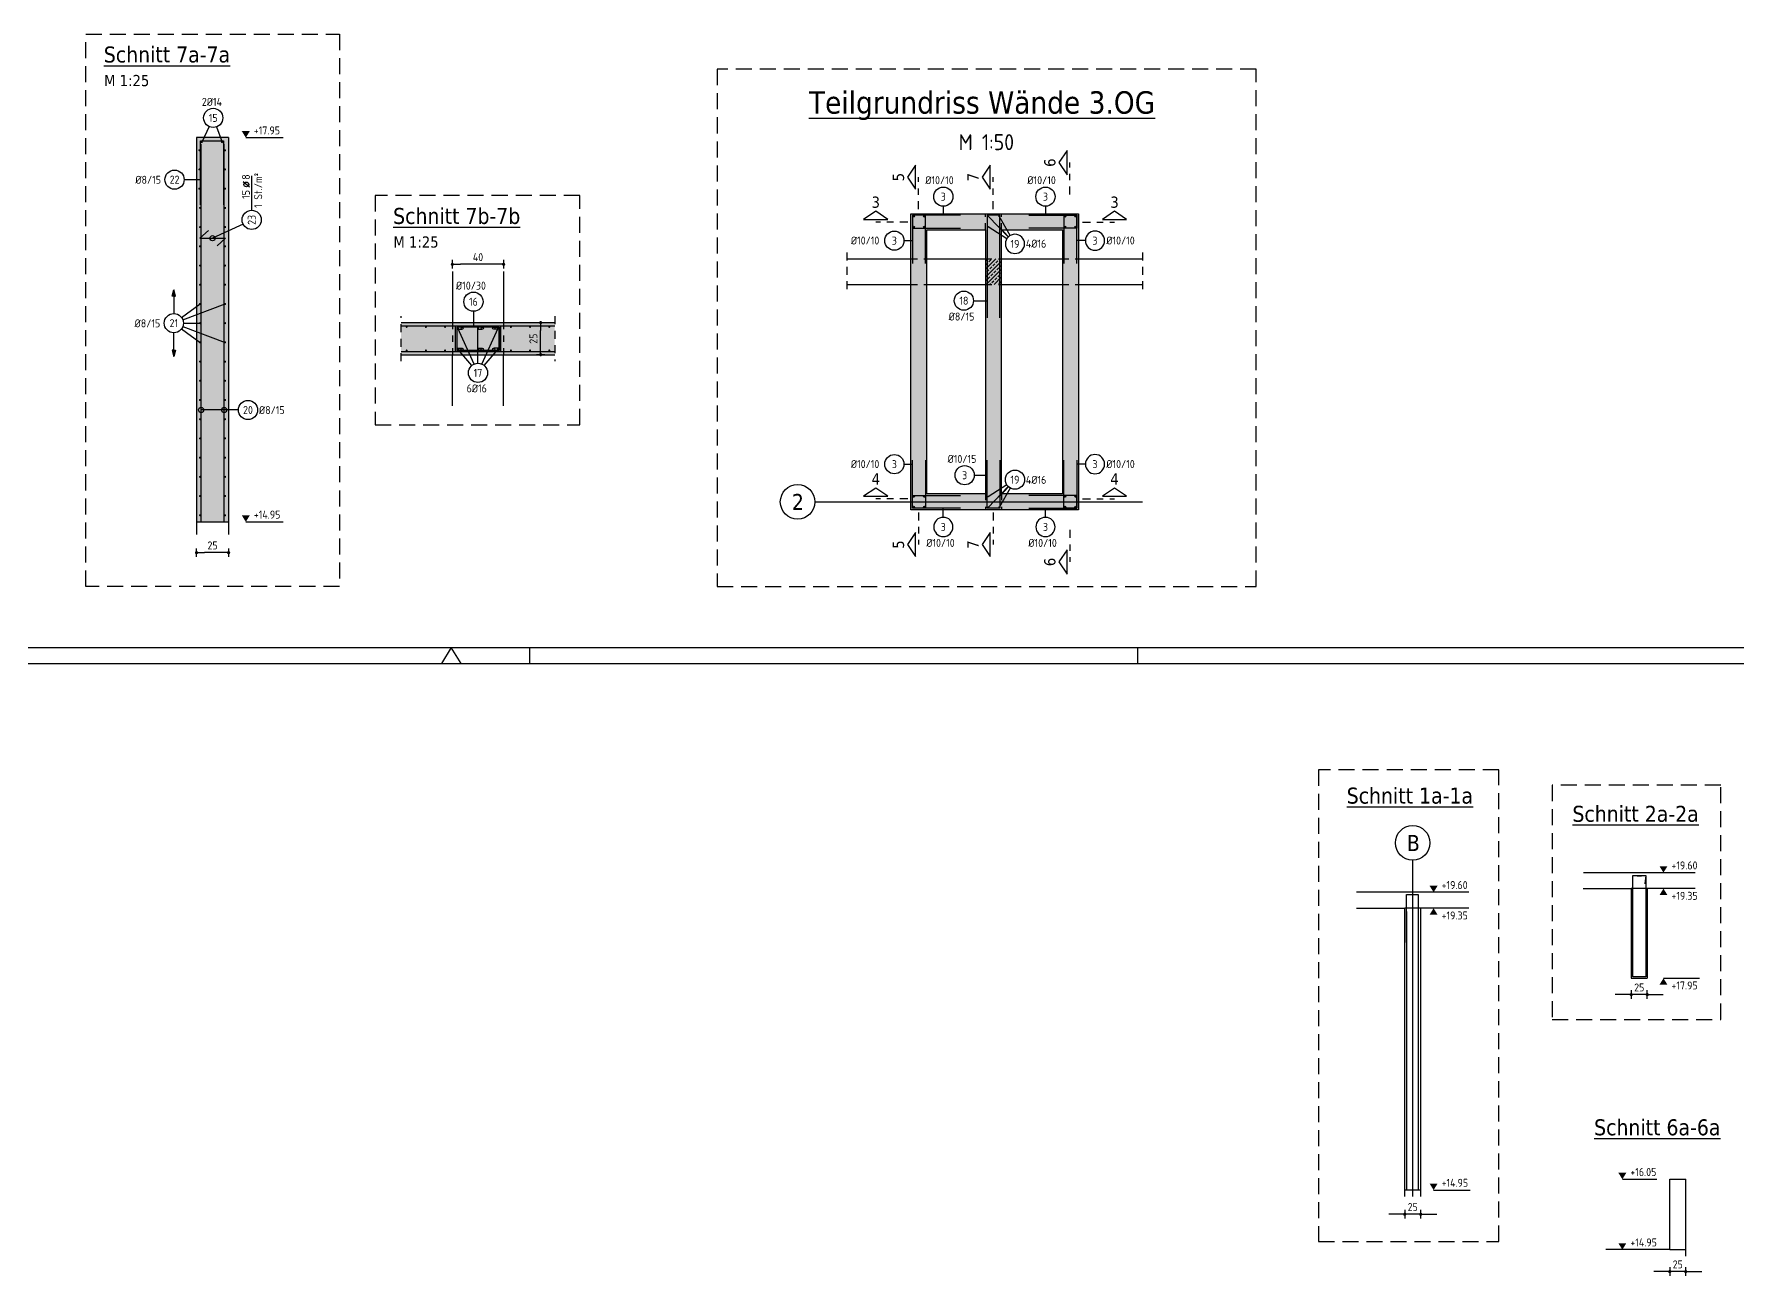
# Model space of a CAD drawing. Extents: x 0 to 76.6, y -11.8 to 29.7.
# Drawn here: x 23.21 to 49.82, y -9.56 to 9.83 of the extents above; entities that cross this region are included whole.
import ezdxf
from ezdxf.enums import TextEntityAlignment as Align

# ---------------------------------------------------------------- set-up
doc = ezdxf.new("R2010")
doc.units = 0
doc.header["$LTSCALE"] = 0.5
doc.header["$PDMODE"] = 35
doc.header["$PDSIZE"] = 0.15
for name, pattern in [('AUSGEZOGEN', [1000.01, 1000, 0.01]), ('DASHDOTSMALL', [1.05, 0.5, -0.25, 0.05, -0.25]), ('DOT', [0.175, 0.05, -0.125]), ('HIDDEN', [0.375, 0.25, -0.125]), ('HIDDEN2', [0.187, 0.125, -0.062]), ('STRICHLINIE', [0.75, 0.5, -0.25]), ('STRICHPUNKT2', [0.55, 0.25, -0.125, 0.05, -0.125])]:
    doc.linetypes.add(name, pattern=pattern)
for name, color, linetype in [('ACHSEN', 7, 'Continuous'), ('AFU', 7, 'Continuous'), ('BETON', 7, 'Continuous'), ('DETAIL', 7, 'Continuous'), ('DRUEBER', 7, 'Continuous'), ('grau_mittel', 7, 'Continuous'), ('HILFE', 7, 'Continuous'), ('koten', 7, 'Continuous'), ('MASSE', 7, 'Continuous'), ('OBJEKT', 7, 'Continuous'), ('RAHMEN', 7, 'Continuous'), ('RND', 7, 'Continuous'), ('SCHNITTE', 7, 'Continuous'), ('SFP_Achsen', 7, 'Continuous'), ('SFP_Hilfe', 7, 'Continuous'), ('TEXT', 7, 'Continuous')]:
    doc.layers.add(name, color=color, linetype=linetype)
doc.layers.add('NOPLOT', color=7, linetype='Continuous', plot=False)
doc.styles.add('helv', font='tahoma.ttf')
doc.styles.add('txt', font='isocp.shx')
doc.linetypes.add('AFU_50K', pattern='A,0.15,["/",Standard,S=0.2,R=0,X=-0.01,Y=-0.1],0.07,["/",Standard,S=0.2,R=0,X=-0.01,Y=-0.1],0.15', length=0.37)
doc.dimstyles.new('DOT_I', dxfattribs={"dimscale": 0.5, "dimtxt": 0.25, "dimasz": 0.25, "dimexe": 0.1, "dimexo": 0.3, "dimgap": 0.1, "dimtad": 1, "dimdec": 3, "dimzin": 3, "dimtxsty": 'txt', "dimblk": 'DOT', "dimblk1": 'DOT', "dimblk2": 'DOT', "dimsah": 1, "dimcen": 0.1, "dimse1": 1, "dimse2": 1, "dimazin": 0, "dimtfac": 1, "dimtdec": 4, "dimtix": 1, "dimtmove": 2, "dimatfit": 3, "dimfxl": 0, "dimtvp": 1, "dimtolj": 1, "dimtzin": 0, "dimarcsym": 0})

# ---------------------------------------------------------------- blocks, each defined once
blk = doc.blocks.new('DOT')
at = {"layer": 'MASSE', "color": 7, "linetype": 'Continuous'}
for p, q in [((0, 0), (-1, 0)), ((0, 0.54), (0, -0.54))]:
    blk.add_line(p, q, dxfattribs=at)
at = {"layer": 'MASSE', "color": 7, "linetype": 'Continuous', "const_width": 0.2}
blk.add_lwpolyline([(-0.1, 0, 1), (0.1, 0, 1)], format="xyb", close=True, dxfattribs=at)
blk = doc.blocks.new('*D25')
at = {"layer": 'Defpoints', "color": 0, "linetype": 'AUSGEZOGEN', "transparency": 16777216}
for p in [(48.157, -5.169), (48.157, -5.169), (48.407, -5.169)]:
    blk.add_point(p, dxfattribs=at)
at = {"layer": 'MASSE', "color": 0, "linetype": 'AUSGEZOGEN', "lineweight": -2, "transparency": 16777216}
for p, q in [((48.032, -5.169), (47.907, -5.169)), ((48.407, -5.169), (48.157, -5.169)), ((48.532, -5.169), (48.657, -5.169))]:
    blk.add_line(p, q, dxfattribs=at)
at = {"layer": 'MASSE', "color": 0, "linetype": 'AUSGEZOGEN', "lineweight": -2, "transparency": 16777216, "xscale": 0.125, "yscale": 0.125, "zscale": 0.125}
blk.add_blockref('DOT', (48.157, -5.169), dxfattribs=at)
at = {"layer": 'MASSE', "color": 0, "linetype": 'AUSGEZOGEN', "lineweight": -2, "transparency": 16777216, "xscale": 0.125, "yscale": 0.125, "zscale": 0.125, "rotation": 180}
blk.add_blockref('DOT', (48.407, -5.169), dxfattribs=at)
at = {"layer": 'MASSE', "color": 0, "linetype": 'AUSGEZOGEN', "transparency": 16777216, "insert": (48.282, -5.057), "char_height": 0.125, "attachment_point": 5, "style": 'txt'}
blk.add_mtext('\\A1;25', dxfattribs=at)
blk = doc.blocks.new('okrd_o')
at = {"layer": 'koten', "color": 7, "linetype": 'Continuous'}
blk.add_solid([(-0.125, 0.202), (0.125, 0.202), (0, 0)], dxfattribs=at)
at = {"layer": 'koten', "style": 'txt'}
blk.add_attdef('OKRD', (0.25, 0.1), '', height=0.25, dxfattribs=at)
blk = doc.blocks.new('okrd_u')
at = {"layer": 'koten', "color": 7, "linetype": 'Continuous'}
blk.add_solid([(-0.125, -0.202), (0.125, -0.202), (0, 0)], dxfattribs=at)
at = {"layer": 'koten', "style": 'txt'}
blk.add_attdef('OKRD', (0.25, -0.35), '', height=0.25, dxfattribs=at)
blk = doc.blocks.new('*D26')
at = {"layer": 'Defpoints', "color": 0, "linetype": 'AUSGEZOGEN', "transparency": 16777216}
for p in [(44.618, -8.599), (44.618, -8.599), (44.868, -8.599)]:
    blk.add_point(p, dxfattribs=at)
at = {"layer": 'MASSE', "color": 0, "linetype": 'AUSGEZOGEN', "lineweight": -2, "transparency": 16777216}
for p, q in [((44.493, -8.599), (44.368, -8.599)), ((44.868, -8.599), (44.618, -8.599)), ((44.993, -8.599), (45.118, -8.599))]:
    blk.add_line(p, q, dxfattribs=at)
at = {"layer": 'MASSE', "color": 0, "linetype": 'AUSGEZOGEN', "lineweight": -2, "transparency": 16777216, "xscale": 0.125, "yscale": 0.125, "zscale": 0.125}
blk.add_blockref('DOT', (44.618, -8.599), dxfattribs=at)
at = {"layer": 'MASSE', "color": 0, "linetype": 'AUSGEZOGEN', "lineweight": -2, "transparency": 16777216, "xscale": 0.125, "yscale": 0.125, "zscale": 0.125, "rotation": 180}
blk.add_blockref('DOT', (44.868, -8.599), dxfattribs=at)
at = {"layer": 'MASSE', "color": 0, "linetype": 'AUSGEZOGEN', "transparency": 16777216, "insert": (44.743, -8.486), "char_height": 0.125, "attachment_point": 5, "style": 'txt'}
blk.add_mtext('\\A1;25', dxfattribs=at)
blk = doc.blocks.new('*D27')
at = {"layer": 'Defpoints', "color": 0, "linetype": 'AUSGEZOGEN', "transparency": 16777216}
for p in [(48.758, -9.494), (48.758, -9.494), (49.008, -9.494)]:
    blk.add_point(p, dxfattribs=at)
at = {"layer": 'MASSE', "color": 0, "linetype": 'AUSGEZOGEN', "lineweight": -2, "transparency": 16777216}
for p, q in [((48.633, -9.494), (48.508, -9.494)), ((49.008, -9.494), (48.758, -9.494)), ((49.133, -9.494), (49.258, -9.494))]:
    blk.add_line(p, q, dxfattribs=at)
at = {"layer": 'MASSE', "color": 0, "linetype": 'AUSGEZOGEN', "lineweight": -2, "transparency": 16777216, "xscale": 0.125, "yscale": 0.125, "zscale": 0.125}
blk.add_blockref('DOT', (48.758, -9.494), dxfattribs=at)
at = {"layer": 'MASSE', "color": 0, "linetype": 'AUSGEZOGEN', "lineweight": -2, "transparency": 16777216, "xscale": 0.125, "yscale": 0.125, "zscale": 0.125, "rotation": 180}
blk.add_blockref('DOT', (49.008, -9.494), dxfattribs=at)
at = {"layer": 'MASSE', "color": 0, "linetype": 'AUSGEZOGEN', "transparency": 16777216, "insert": (48.883, -9.382), "char_height": 0.125, "attachment_point": 5, "style": 'txt'}
blk.add_mtext('\\A1;25', dxfattribs=at)
blk = doc.blocks.new('SCHN-2')
at = {"layer": 'SCHNITTE', "color": 6, "linetype": 'Continuous'}
blk.add_lwpolyline([(0.378, 0.088), (0, 0.34), (-0.378, 0.088)], close=True, dxfattribs=at)
at = {"layer": 'SCHNITTE', "color": 1, "linetype": 'DASHDOTSMALL', "style": 'helv'}
blk.add_attdef('SCHN-2', text='', height=0.35, dxfattribs=at).set_placement((0, 0.45), align=Align.CENTER)
blk = doc.blocks.new('*D44')
at = {"layer": 'Defpoints', "color": 0, "linetype": 'AUSGEZOGEN', "transparency": 16777216}
for p in [(25.746, 1.733), (25.746, 1.733), (26.246, 1.733)]:
    blk.add_point(p, dxfattribs=at)
at = {"layer": 'MASSE', "color": 0, "linetype": 'AUSGEZOGEN', "lineweight": -2, "transparency": 16777216}
blk.add_line((26.121, 1.733), (25.871, 1.733), dxfattribs=at)
at = {"layer": 'MASSE', "color": 0, "linetype": 'AUSGEZOGEN', "lineweight": -2, "transparency": 16777216, "xscale": 0.125, "yscale": 0.125, "zscale": 0.125, "rotation": 180}
blk.add_blockref('DOT', (25.746, 1.733), dxfattribs=at)
at = {"layer": 'MASSE', "color": 0, "linetype": 'AUSGEZOGEN', "lineweight": -2, "transparency": 16777216, "xscale": 0.125, "yscale": 0.125, "zscale": 0.125}
blk.add_blockref('DOT', (26.246, 1.733), dxfattribs=at)
at = {"layer": 'MASSE', "color": 0, "linetype": 'AUSGEZOGEN', "transparency": 16777216, "insert": (25.996, 1.846), "char_height": 0.125, "attachment_point": 5, "style": 'txt'}
blk.add_mtext('\\A1;25', dxfattribs=at)
blk = doc.blocks.new('RND_HIN')
at = {"layer": 'RND', "color": 7, "linetype": 'Continuous'}
blk.add_circle((0, 0), 0.3, dxfattribs=at)
at = {"layer": 'RND', "color": 7, "linetype": 'Continuous', "style": 'txt'}
blk.add_attdef('POSI', text='', height=0.25, dxfattribs=at).set_placement((0, 0), align=Align.MIDDLE)
blk = doc.blocks.new('Pfeillinie')
at = {"layer": 'TEXT', "linetype": 'Continuous'}
blk.add_hatch(color=7, dxfattribs=at).paths.add_polyline_path([(0, 0), (-0.8, 0.2), (-0.8, 0), (-0.8, -0.2)])
at = {"layer": 'TEXT', "color": 7, "linetype": 'Continuous'}
for p, q in [((-0.8, 0), (-0.8, 0.2)), ((-0.8, 0.2), (0, 0)), ((-0.8, 0), (-0.8, -0.2)), ((-0.8, -0.2), (0, 0))]:
    blk.add_line(p, q, dxfattribs=at)
blk = doc.blocks.new('RND_LEI')
at = {"layer": 'RND', "color": 7, "linetype": 'Continuous'}
blk.add_line((1.022, 0.066), (1.19, 0.27), dxfattribs=at)
for centre, radius in [((0, 0), 0.3), ((1.106, 0.168), 0.075)]:
    blk.add_circle(centre, radius, dxfattribs=at)
at = {"layer": 'RND', "color": 7, "linetype": 'Continuous', "style": 'txt'}
blk.add_attdef('POSL', text='', height=0.25, dxfattribs=at).set_placement((0, 0), align=Align.MIDDLE)
blk.add_attdef('ANZ', text='', height=0.25, dxfattribs=at).set_placement((0.931, 0.057), align=Align.RIGHT)
for tag, p in [('DUM', (1.253, 0.057)), ('ABSTD', (1.674, 0.057)), ('POSTXT', (0.374, -0.327))]:
    blk.add_attdef(tag, p, '', height=0.25, dxfattribs=at)
blk = doc.blocks.new('A1-35-0')
at = {"layer": 'RAHMEN'}
blk.add_line((0, 0), (118.9, 0), dxfattribs=at)
at = {"layer": 'RAHMEN', "color": 5}
blk.add_line((2, 0.5), (118.4, 0.5), dxfattribs=at)
at = {"layer": 'RAHMEN', "color": 7, "linetype": 'Continuous'}
for p, q in [((59.45, 0.5), (59.14, 0)), ((59.76, 0), (59.45, 0.5))]:
    blk.add_line(p, q, dxfattribs=at)
at = {"layer": 'RAHMEN', "color": 7}
for p, q in [((61.9, 0), (61.9, 0.5)), ((80.9, 0), (80.9, 0.5))]:
    blk.add_line(p, q, dxfattribs=at)
blk = doc.blocks.new('*D49')
at = {"layer": 'Defpoints', "color": 0, "linetype": 'AUSGEZOGEN', "transparency": 16777216}
for p in [(31.121, 5.325), (31.121, 5.325), (31.121, 4.825)]:
    blk.add_point(p, dxfattribs=at)
at = {"layer": 'MASSE', "color": 0, "linetype": 'AUSGEZOGEN', "lineweight": -2, "transparency": 16777216}
blk.add_line((31.121, 4.95), (31.121, 5.2), dxfattribs=at)
at = {"layer": 'MASSE', "color": 0, "linetype": 'AUSGEZOGEN', "lineweight": -2, "transparency": 16777216, "xscale": 0.125, "yscale": 0.125, "zscale": 0.125}
for p, rotation in [((31.121, 5.325), 90), ((31.121, 4.825), 270)]:
    blk.add_blockref('DOT', p, dxfattribs=dict(at, rotation=rotation))
at = {"layer": 'MASSE', "color": 0, "linetype": 'AUSGEZOGEN', "transparency": 16777216, "insert": (31.008, 5.075), "char_height": 0.125, "attachment_point": 5, "rotation": 90, "style": 'txt'}
blk.add_mtext('\\A1;25', dxfattribs=at)
blk = doc.blocks.new('*D50')
at = {"layer": 'Defpoints', "color": 0, "linetype": 'AUSGEZOGEN', "transparency": 16777216}
for p in [(29.742, 6.236), (29.742, 6.236), (30.542, 6.236)]:
    blk.add_point(p, dxfattribs=at)
at = {"layer": 'MASSE', "color": 0, "linetype": 'AUSGEZOGEN', "lineweight": -2, "transparency": 16777216}
blk.add_line((30.417, 6.236), (29.867, 6.236), dxfattribs=at)
at = {"layer": 'MASSE', "color": 0, "linetype": 'AUSGEZOGEN', "lineweight": -2, "transparency": 16777216, "xscale": 0.125, "yscale": 0.125, "zscale": 0.125, "rotation": 180}
blk.add_blockref('DOT', (29.742, 6.236), dxfattribs=at)
at = {"layer": 'MASSE', "color": 0, "linetype": 'AUSGEZOGEN', "lineweight": -2, "transparency": 16777216, "xscale": 0.125, "yscale": 0.125, "zscale": 0.125}
blk.add_blockref('DOT', (30.542, 6.236), dxfattribs=at)
at = {"layer": 'MASSE', "color": 0, "linetype": 'AUSGEZOGEN', "transparency": 16777216, "insert": (30.142, 6.348), "char_height": 0.125, "attachment_point": 5, "style": 'txt'}
blk.add_mtext('\\A1;40', dxfattribs=at)

msp = doc.modelspace()

# ---------------------------------------------------------------- hatches: boundary and pattern name
at = {"layer": 'grau_mittel'}
msp.add_hatch(color=61, dxfattribs=at).paths.add_polyline_path([(25.7459, 2.2145), (26.2459, 2.2145), (26.2459, 8.2145), (25.7459, 8.2145)])
h = msp.add_hatch(color=61, dxfattribs=at)
h.paths.add_polyline_path([(36.9057, 7.0262), (36.9057, 2.4012), (39.5207, 2.4012), (39.5207, 7.0262)])
h.paths.add_polyline_path([(37.1557, 6.7762), (37.1557, 6.3212), (38.0707, 6.3212), (38.0707, 6.7762)], flags=16)
h.paths.add_polyline_path([(37.1557, 6.3212), (37.1557, 5.9212), (38.0707, 5.9212), (38.0707, 6.3212)], flags=16)
h.paths.add_polyline_path([(37.1557, 2.6512), (38.0707, 2.6512), (38.0707, 5.9212), (37.1557, 5.9212)], flags=16)
h.paths.add_polyline_path([(38.3207, 2.6512), (39.2707, 2.6512), (39.2707, 5.9212), (38.3207, 5.9212)], flags=16)
h.paths.add_polyline_path([(38.3207, 6.3212), (38.3207, 5.9212), (39.2707, 5.9212), (39.2707, 6.3212)], flags=16)
h.paths.add_polyline_path([(38.3207, 6.7762), (38.3207, 6.3212), (39.2707, 6.3212), (39.2707, 6.7762)], flags=16)
h = msp.add_hatch(color=61, dxfattribs=at)
h.paths.add_polyline_path([(28.9416, 5.3247), (28.9416, 4.8247), (29.7416, 4.8247), (29.7416, 5.3247)])
h.paths.add_polyline_path([(29.7416, 4.8247), (30.5416, 4.8247), (30.5416, 5.3247), (29.7416, 5.3247)])
h.paths.add_polyline_path([(30.5416, 5.3247), (30.5416, 4.8247), (31.3416, 4.8247), (31.3416, 5.3247)])
at = {"layer": 'SFP_Hilfe', "linetype": 'AUSGEZOGEN'}
h = msp.add_hatch(dxfattribs=at)
h.set_pattern_fill('ANSI33', color=102, scale=0.35, double=1)
h.set_pattern_definition([(45, (-54.83922, -43.19221), (-0.06187184, 0.06187184), []), (45, (-54.77735, -43.19221), (-0.06187184, 0.06187184), [0.04375, -0.021875])])
h.paths.add_polyline_path([(38.0707, 6.3212), (38.0707, 5.9212), (38.3207, 5.9212), (38.3207, 6.3212)])

# ---------------------------------------------------------------- linework, layer by layer
at = {"layer": 'ACHSEN', "color": 140, "linetype": 'AUSGEZOGEN'}
for p, q in [((35.4057, 2.5262), (40.5207, 2.5262)), ((44.7425, -8.3203), (44.7425, -3.0703))]:
    msp.add_line(p, q, dxfattribs=at)
at = {"layer": 'AFU', "color": 8, "linetype": 'AFU_50K'}
for p, q in [((25.7459, 2.2145), (26.2459, 2.2145)), ((48.4073, -3.5138), (48.1573, -3.5138)), ((44.8675, -3.8203), (44.6175, -3.8203)), ((44.8675, -8.2203), (44.6175, -8.2203)), ((48.7584, -9.1514), (49.0084, -9.1514))]:
    msp.add_line(p, q, dxfattribs=at)
at = {"layer": 'BETON', "color": 6, "linetype": 'AUSGEZOGEN'}
for p, q in [((26.2459, 8.2145), (25.7459, 8.2145)), ((25.7459, 8.2145), (25.7459, 2.0145)), ((26.2459, 8.2145), (26.2459, 2.0145)), ((47.4099, -3.2638), (49.1573, -3.2638)), ((45.6175, -3.5703), (43.8675, -3.5703)), ((47.4073, -3.5138), (48.1573, -3.5138)), ((48.1573, -3.5138), (48.1573, -4.9138)), ((48.4073, -3.5138), (48.4073, -4.9138)), ((49.1573, -3.5138), (48.4073, -3.5138)), ((43.8675, -3.8203), (44.6175, -3.8203)), ((44.6175, -8.3203), (44.6175, -3.8203)), ((44.8675, -8.3203), (44.8675, -3.8203)), ((45.6175, -3.8203), (44.8675, -3.8203)), ((48.1573, -4.9138), (48.4073, -4.9138)), ((48.7584, -9.1514), (48.7584, -8.0514)), ((48.7584, -8.0514), (49.0084, -8.0514)), ((49.0084, -9.2514), (49.0084, -8.0514)), ((48.7584, -9.1514), (47.7584, -9.1514))]:
    msp.add_line(p, q, dxfattribs=at)
at = {"layer": 'BETON', "color": 6, "linetype": 'AUSGEZOGEN', "lineweight": -2}
for p, q in [((36.9057, 7.0262), (39.5207, 7.0262)), ((36.9057, 2.4012), (36.9057, 7.0262)), ((39.5207, 7.0262), (39.5207, 2.4012)), ((37.1557, 6.7762), (38.0707, 6.7762)), ((37.1557, 2.6512), (37.1557, 6.7762)), ((38.0707, 6.7762), (38.0707, 2.6512)), ((38.3207, 6.7762), (39.2707, 6.7762)), ((38.3207, 2.6512), (38.3207, 6.7762)), ((39.2707, 6.7762), (39.2707, 2.6512)), ((31.3416, 5.3247), (28.9416, 5.3247)), ((28.9416, 4.8247), (31.3416, 4.8247)), ((39.5207, 2.4012), (36.9057, 2.4012)), ((38.0707, 2.6512), (37.1557, 2.6512)), ((39.2707, 2.6512), (38.3207, 2.6512))]:
    msp.add_line(p, q, dxfattribs=at)
for points in [[(38.0707, 7.0262), (38.3207, 7.0262)], [(38.3207, 2.4012), (38.0707, 2.4012)]]:
    msp.add_lwpolyline(points, dxfattribs=at)
at = {"layer": 'DETAIL', "color": 102, "linetype": 'STRICHLINIE'}
for points in [[(27.9762, 9.8314), (27.9762, 1.2064), (24.0174, 1.2064), (24.0174, 9.8314)], [(33.8756, 9.2815), (33.8756, 1.2064), (42.2962, 1.2064), (42.2962, 9.2815)], [(28.5365, 7.3099), (28.5365, 3.7279), (31.7306, 3.7279), (31.7306, 7.3099)], [(43.2723, -1.6597), (43.2723, -9.0228), (46.0863, -9.0228), (46.0863, -1.6597)], [(46.9218, -1.8971), (46.9218, -5.5549), (49.5584, -5.5549), (49.5584, -1.8971)]]:
    msp.add_lwpolyline(points, close=True, dxfattribs=at)
at = {"layer": 'DRUEBER', "color": 7, "linetype": 'HIDDEN2'}
for p, q in [((38.0707, 6.7762), (38.0707, 7.0262)), ((38.3207, 6.7762), (38.3207, 7.0262)), ((38.0707, 6.3212), (38.3207, 6.3212)), ((38.0707, 5.9212), (38.3207, 5.9212)), ((29.7416, 5.3247), (29.7416, 4.8247)), ((30.5416, 5.3247), (30.5416, 4.8247)), ((38.0707, 2.6512), (38.0707, 2.4012)), ((38.3207, 2.6512), (38.3207, 2.4012))]:
    msp.add_line(p, q, dxfattribs=at)
at = {"layer": 'DRUEBER', "color": 7, "linetype": 'DOT'}
for p, q in [((36.9057, 6.3212), (37.1557, 6.3212)), ((39.2707, 6.3212), (39.5207, 6.3212)), ((36.9057, 5.9212), (37.1557, 5.9212)), ((39.2707, 5.9212), (39.5207, 5.9212))]:
    msp.add_line(p, q, dxfattribs=at)
at = {"layer": 'HILFE', "color": 102, "linetype": 'AUSGEZOGEN'}
for p, q in [((26.5152, 8.2145), (27.1008, 8.2145)), ((26.5152, 2.2145), (27.1008, 2.2145)), ((48.66, -4.9138), (49.2232, -4.9138)), ((45.0693, -8.2203), (45.6384, -8.2203)), ((48.0178, -8.0514), (48.5581, -8.0514))]:
    msp.add_line(p, q, dxfattribs=at)
at = {"layer": 'HILFE', "color": 102, "linetype": 'HIDDEN'}
for p, q in [((35.9057, 6.4212), (35.9057, 5.8212)), ((40.5207, 6.4212), (40.5207, 5.8212)), ((28.9416, 4.7247), (28.9416, 5.4247)), ((31.3416, 5.4247), (31.3416, 4.7247))]:
    msp.add_line(p, q, dxfattribs=at)
at = {"layer": 'NOPLOT', "color": 191, "linetype": 'AUSGEZOGEN'}
for p, q in [((30.4716, 5.2547), (29.8116, 5.2547)), ((29.8116, 5.2547), (29.8116, 4.8947)), ((30.4716, 4.8947), (30.4716, 5.2547)), ((30.4716, 5.2547), (30.4716, 4.8947)), ((29.8116, 4.8947), (30.4716, 4.8947))]:
    msp.add_line(p, q, dxfattribs=at)
at = {"layer": 'OBJEKT', "color": 7, "linetype": 'AUSGEZOGEN'}
for p, q in [((29.7416, 6.1247), (29.7416, 5.3247)), ((30.5416, 6.1247), (30.5416, 5.3247)), ((35.9057, 6.3212), (36.9057, 6.3212)), ((37.1557, 6.3212), (38.0707, 6.3212)), ((38.3207, 6.3212), (39.2707, 6.3212)), ((39.5207, 6.3212), (40.5207, 6.3212)), ((35.9057, 5.9212), (36.9057, 5.9212)), ((37.1557, 5.9212), (38.0707, 5.9212)), ((38.3207, 5.9212), (39.2707, 5.9212)), ((39.5207, 5.9212), (40.5207, 5.9212)), ((29.7416, 4.0247), (29.7416, 4.8247)), ((30.5416, 4.0247), (30.5416, 4.8247))]:
    msp.add_line(p, q, dxfattribs=at)
at = {"layer": 'RND', "color": 102, "linetype": 'AUSGEZOGEN'}
for p, q in [((25.9423, 8.3871), (25.8275, 8.1438)), ((26.0577, 8.3818), (26.1443, 8.1438)), ((25.5525, 7.5583), (25.8059, 7.5583)), ((37.4105, 7.1428), (37.4105, 7.0012)), ((38.4252, 6.6627), (38.111, 6.9867)), ((38.4548, 6.685), (38.281, 6.9867)), ((39.006, 7.1428), (39.006, 7.0012)), ((26.4722, 6.8655), (25.9959, 6.6438)), ((38.403, 6.6353), (38.111, 6.8203)), ((38.4271, 6.6644), (38.281, 6.8203)), ((36.7964, 6.6056), (36.9307, 6.6056)), ((39.63, 6.6056), (39.4957, 6.6056)), ((25.5118, 5.4059), (25.7999, 5.6171)), ((25.5313, 5.3698), (26.1919, 5.6171)), ((37.882, 5.6681), (38.0957, 5.6681)), ((30.0707, 5.5019), (30.0707, 5.2747)), ((25.5118, 5.2284), (25.7999, 5.0171)), ((25.5313, 5.2645), (26.1919, 5.0171)), ((25.5408, 5.3171), (25.7999, 5.3171)), ((30.0801, 4.6774), (29.8277, 5.2387)), ((30.1416, 4.6905), (30.1416, 5.2387)), ((30.203, 4.6774), (30.4551, 5.2387)), ((30.0446, 4.655), (29.8277, 4.9107)), ((30.1416, 4.6905), (30.1416, 4.9107)), ((30.2385, 4.655), (30.4551, 4.9107)), ((26.399, 3.9613), (25.8159, 3.9613)), ((36.7964, 3.1149), (36.9307, 3.1149)), ((37.894, 2.942), (38.0957, 2.942)), ((39.63, 3.1149), (39.4957, 3.1149)), ((38.403, 2.7922), (38.111, 2.6072)), ((38.4252, 2.7648), (38.111, 2.4408)), ((38.4271, 2.763), (38.281, 2.6072)), ((38.4548, 2.7425), (38.281, 2.4408)), ((37.4105, 2.2847), (37.4105, 2.4262)), ((39.006, 2.2847), (39.006, 2.4262))]:
    msp.add_line(p, q, dxfattribs=at)
at = {"layer": 'RND', "color": 7, "linetype": 'AUSGEZOGEN'}
for p, q in [((26.6075, 7.0804), (26.6075, 7.6204)), ((29.8957, 5.2547), (29.8277, 5.2547)), ((29.8277, 5.2227), (29.8957, 5.2227)), ((30.2096, 5.2547), (30.1416, 5.2547)), ((30.1416, 5.2227), (30.2096, 5.2227)), ((30.3871, 5.2547), (30.4551, 5.2547)), ((30.4551, 5.2227), (30.3871, 5.2227)), ((29.8277, 4.9267), (29.8957, 4.9267)), ((29.8957, 4.8947), (29.8277, 4.8947)), ((30.1416, 4.9267), (30.2096, 4.9267)), ((30.2096, 4.8947), (30.1416, 4.8947)), ((30.4551, 4.9267), (30.3871, 4.9267)), ((30.3871, 4.8947), (30.4551, 4.8947))]:
    msp.add_line(p, q, dxfattribs=at)
for points, const_width in [([(25.7819, 8.0171, 1), (25.7979, 8.0171, 1)], 0.016), ([(25.8195, 8.1438, 1), (25.8355, 8.1438, 1)], 0.016), ([(26.1523, 8.1438, -1), (26.1363, 8.1438, -1)], 0.016), ([(26.1999, 8.0171, -1), (26.1839, 8.0171, -1)], 0.016), ([(25.7819, 7.7171, 1), (25.7979, 7.7171, 1)], 0.016), ([(26.1999, 7.7171, -1), (26.1839, 7.7171, -1)], 0.016), ([(25.7819, 7.4171, 1), (25.7979, 7.4171, 1)], 0.016), ([(26.1999, 7.4171, -1), (26.1839, 7.4171, -1)], 0.016), ([(25.7919, 7.1171, 1), (25.8079, 7.1171, 1)], 0.016), ([(26.1999, 7.1171, -1), (26.1839, 7.1171, -1)], 0.016), ([(38.1047, 6.9867, 1), (38.1172, 6.9867, 1)], 0.0125), ([(38.2747, 6.9867, 1), (38.2872, 6.9867, 1)], 0.0125), ([(25.7919, 6.8171, 1), (25.8079, 6.8171, 1)], 0.016), ([(26.1999, 6.8171, -1), (26.1839, 6.8171, -1)], 0.016), ([(38.1047, 6.8203, 1), (38.1172, 6.8203, 1)], 0.0125), ([(38.2747, 6.8203, 1), (38.2872, 6.8203, 1)], 0.0125), ([(25.7919, 6.5171, 1), (25.8079, 6.5171, 1)], 0.016), ([(26.1999, 6.5171, -1), (26.1839, 6.5171, -1)], 0.016), ([(25.7919, 6.2171, 1), (25.8079, 6.2171, 1)], 0.016), ([(26.1999, 6.2171, -1), (26.1839, 6.2171, -1)], 0.016), ([(25.7919, 5.9171, 1), (25.8079, 5.9171, 1)], 0.016), ([(26.1999, 5.9171, -1), (26.1839, 5.9171, -1)], 0.016), ([(25.7919, 5.6171, 1), (25.8079, 5.6171, 1)], 0.016), ([(26.1999, 5.6171, -1), (26.1839, 5.6171, -1)], 0.016), ([(25.7919, 5.3171, 1), (25.8079, 5.3171, 1)], 0.016), ([(26.1999, 5.3171, -1), (26.1839, 5.3171, -1)], 0.016), ([(29.0278, 5.2507, 1), (29.0278, 5.2667, 1)], 0.016), ([(29.3278, 5.2507, 1), (29.3278, 5.2667, 1)], 0.016), ([(29.6358, 5.2587, 1), (29.6198, 5.2587, 1)], 0.016), ([(29.8197, 5.2387, -1), (29.8357, 5.2387, -1)], 0.016), ([(30.1336, 5.2387, -1), (30.1496, 5.2387, -1)], 0.016), ([(30.4631, 5.2387, 1), (30.4471, 5.2387, 1)], 0.016), ([(30.6475, 5.2587, -1), (30.6635, 5.2587, -1)], 0.016), ([(30.9555, 5.2507, -1), (30.9555, 5.2667, -1)], 0.016), ([(31.2555, 5.2507, -1), (31.2555, 5.2667, -1)], 0.016), ([(25.7919, 5.0171, 1), (25.8079, 5.0171, 1)], 0.016), ([(26.1999, 5.0171, -1), (26.1839, 5.0171, -1)], 0.016), ([(29.0278, 4.8987, -1), (29.0278, 4.8827, -1)], 0.016), ([(29.3278, 4.8987, -1), (29.3278, 4.8827, -1)], 0.016), ([(29.6358, 4.8907, -1), (29.6198, 4.8907, -1)], 0.016), ([(29.8197, 4.9107, 1), (29.8357, 4.9107, 1)], 0.016), ([(30.1336, 4.9107, 1), (30.1496, 4.9107, 1)], 0.016), ([(30.4631, 4.9107, -1), (30.4471, 4.9107, -1)], 0.016), ([(30.6475, 4.8907, 1), (30.6635, 4.8907, 1)], 0.016), ([(30.9555, 4.8987, 1), (30.9555, 4.8827, 1)], 0.016), ([(31.2555, 4.8987, 1), (31.2555, 4.8827, 1)], 0.016), ([(25.7919, 4.7171, 1), (25.8079, 4.7171, 1)], 0.016), ([(26.1999, 4.7171, -1), (26.1839, 4.7171, -1)], 0.016), ([(25.7919, 4.4171, 1), (25.8079, 4.4171, 1)], 0.016), ([(26.1999, 4.4171, -1), (26.1839, 4.4171, -1)], 0.016), ([(25.7919, 4.1171, 1), (25.8079, 4.1171, 1)], 0.016), ([(26.1999, 4.1171, -1), (26.1839, 4.1171, -1)], 0.016), ([(25.7919, 3.8171, 1), (25.8079, 3.8171, 1)], 0.016), ([(26.1999, 3.8171, -1), (26.1839, 3.8171, -1)], 0.016), ([(25.7919, 3.5171, 1), (25.8079, 3.5171, 1)], 0.016), ([(26.1999, 3.5171, -1), (26.1839, 3.5171, -1)], 0.016), ([(25.7919, 3.2171, 1), (25.8079, 3.2171, 1)], 0.016), ([(26.1999, 3.2171, -1), (26.1839, 3.2171, -1)], 0.016), ([(25.7919, 2.9171, 1), (25.8079, 2.9171, 1)], 0.016), ([(26.1999, 2.9171, -1), (26.1839, 2.9171, -1)], 0.016), ([(25.7919, 2.6171, 1), (25.8079, 2.6171, 1)], 0.016), ([(26.1999, 2.6171, -1), (26.1839, 2.6171, -1)], 0.016), ([(38.1047, 2.6086, 1), (38.1172, 2.6086, 1)], 0.0125), ([(38.1047, 2.4422, 1), (38.1172, 2.4422, 1)], 0.0125), ([(38.2747, 2.6086, 1), (38.2872, 2.6086, 1)], 0.0125), ([(38.2747, 2.4422, 1), (38.2872, 2.4422, 1)], 0.0125), ([(25.7919, 2.3171, 1), (25.8079, 2.3171, 1)], 0.016), ([(26.1999, 2.3171, -1), (26.1839, 2.3171, -1)], 0.016)]:
    msp.add_lwpolyline(points, format="xyb", close=True, dxfattribs=dict(at, const_width=const_width))
at = {"layer": 'RND', "color": 1, "linetype": 'AUSGEZOGEN'}
for points in [[(25.8059, 7.1645), (25.8059, 8.1645), (26.1659, 8.1645), (26.1659, 7.1645)], [(25.8159, 2.2145), (25.8159, 8.1145)], [(26.1759, 2.2145), (26.1759, 8.1145)], [(37.6807, 7.0012), (36.9307, 7.0012), (36.9307, 6.8012), (37.6807, 6.8012)], [(37.1307, 6.2512), (37.1307, 7.0012), (36.9307, 7.0012), (36.9307, 6.2512)], [(38.2957, 5.4012), (38.2957, 7.0012), (38.0957, 7.0012), (38.0957, 5.4012)], [(38.7457, 7.0012), (39.4957, 7.0012), (39.4957, 6.8012), (38.7457, 6.8012)], [(39.4957, 6.2512), (39.4957, 7.0012), (39.2957, 7.0012), (39.2957, 6.2512)], [(25.9302, 6.7633), (25.7959, 6.6438), (26.1959, 6.6438), (26.0656, 6.5231)], [(28.9416, 5.2747), (31.3416, 5.2747)], [(30.2326, 5.2521), (30.4916, 5.2747), (30.4916, 4.8747), (29.7916, 4.8747), (29.7916, 5.2747), (30.4916, 5.2747), (30.469, 5.0157)], [(28.9416, 4.8747), (31.3416, 4.8747)], [(37.1307, 3.1762), (37.1307, 2.4262), (36.9307, 2.4262), (36.9307, 3.1762)], [(38.2957, 3.1762), (38.2957, 2.4262), (38.0957, 2.4262), (38.0957, 3.1762)], [(39.4957, 3.1762), (39.4957, 2.4262), (39.2957, 2.4262), (39.2957, 3.1762)], [(37.6807, 2.4262), (36.9307, 2.4262), (36.9307, 2.6262), (37.6807, 2.6262)], [(38.7457, 2.4262), (39.4957, 2.4262), (39.4957, 2.6262), (38.7457, 2.6262)], [(48.2528, -3.3201), (48.3823, -3.3088), (48.3823, -4.8888), (48.1823, -4.8888), (48.1823, -3.3088), (48.3823, -3.3088), (48.371, -3.4383)], [(44.6475, -4.3553), (44.6475, -3.6053), (44.8275, -3.6053), (44.8275, -4.3553)], [(44.6525, -8.2203), (44.6525, -3.8703)], [(44.8325, -8.2203), (44.8325, -3.8703)]]:
    msp.add_lwpolyline(points, dxfattribs=at)
at = {"layer": 'RND', "color": 102, "linetype": 'AUSGEZOGEN'}
for points in [[(25.3908, 5.8396), (25.3908, 5.4671)], [(25.3908, 4.7947), (25.3908, 5.1671)]]:
    msp.add_lwpolyline(points, dxfattribs=at)
at = {"layer": 'RND', "color": 7, "linetype": 'AUSGEZOGEN'}
for centre, radius in [((36.9459, 6.9855), 0.0125), ((37.1149, 6.9855), 0.0125), ((39.3109, 6.9855), 0.0125), ((39.4799, 6.9855), 0.0125), ((25.9959, 6.6438), 0.04), ((36.9459, 6.8193), 0.0125), ((37.1149, 6.8193), 0.0125), ((39.3109, 6.8193), 0.0125), ((39.4799, 6.8193), 0.0125), ((29.8957, 5.2387), 0.016), ((30.2096, 5.2387), 0.016), ((30.3871, 5.2387), 0.016), ((29.8957, 4.9107), 0.016), ((30.2096, 4.9107), 0.016), ((30.3871, 4.9107), 0.016), ((25.8159, 3.9613), 0.04), ((26.1759, 3.9613), 0.04), ((36.9459, 2.6105), 0.0125), ((36.9459, 2.4443), 0.0125), ((37.1149, 2.6105), 0.0125), ((37.1149, 2.4443), 0.0125), ((39.3109, 2.6105), 0.0125), ((39.3109, 2.4443), 0.0125), ((39.4799, 2.6105), 0.0125), ((39.4799, 2.4443), 0.0125)]:
    msp.add_circle(centre, radius, dxfattribs=at)
at = {"layer": 'SCHNITTE', "color": 6, "linetype": 'STRICHPUNKT2'}
for p, q in [((39.387, 7.3239), (39.387, 7.8239)), ((37.022, 7.0975), (37.022, 7.5975)), ((38.187, 7.0975), (38.187, 7.5975)), ((36.8555, 6.8938), (36.3555, 6.8938)), ((39.5852, 6.8938), (40.0852, 6.8938)), ((36.8555, 2.5719), (36.3555, 2.5719)), ((39.5852, 2.5719), (40.0852, 2.5719)), ((37.022, 2.3597), (37.022, 1.8597)), ((38.187, 2.3597), (38.187, 1.8597)), ((39.387, 2.0875), (39.387, 1.5875))]:
    msp.add_line(p, q, dxfattribs=at)
at = {"layer": 'SFP_Achsen', "color": 7, "linetype": 'AUSGEZOGEN'}
for centre in [(35.1352, 2.5262), (44.7425, -2.7998)]:
    msp.add_circle(centre, 0.2705, dxfattribs=at)

# ---------------------------------------------------------------- block references
at = {"layer": 'koten', "color": 7, "linetype": 'AUSGEZOGEN', "xscale": 0.5, "yscale": 0.5, "zscale": 0.5}
for name, p, values in [('okrd_o', (26.5152, 8.2145), {'OKRD': '+17.95'}), ('okrd_o', (26.5152, 2.2145), {'OKRD': '+14.95'}), ('okrd_o', (48.66, -3.2638), {'OKRD': '+19.60'}), ('okrd_o', (45.0693, -3.5703), {'OKRD': '+19.60'}), ('okrd_u', (48.66, -3.5138), {'OKRD': '+19.35'}), ('okrd_u', (45.0693, -3.8203), {'OKRD': '+19.35'}), ('okrd_u', (48.66, -4.9138), {'OKRD': '+17.95'}), ('okrd_o', (48.0178, -8.0514), {'OKRD': '+16.05'}), ('okrd_o', (45.0693, -8.2203), {'OKRD': '+14.95'}), ('okrd_o', (48.0178, -9.1514), {'OKRD': '+14.95'})]:
    msp.add_blockref(name, p, dxfattribs=at).add_auto_attribs(values)
at = {"layer": 'RAHMEN', "color": 7, "xscale": 0.5, "yscale": 0.5, "zscale": 0.5}
msp.add_blockref('A1-35-0', (0, 0), dxfattribs=at)
at = {"layer": 'RND', "color": 7, "linetype": 'AUSGEZOGEN', "xscale": 0.5, "yscale": 0.5, "zscale": 0.5}
for p, values in [((26.0064, 8.5227), {'POSI': '15'}), ((25.4025, 7.5583), {'POSI': '22'}), ((37.4105, 7.2928), {'POSI': '3'}), ((39.006, 7.2928), {'POSI': '3'}), ((36.6464, 6.6056), {'POSI': '3'}), ((30.0707, 5.6519), {'POSI': '16'}), ((37.732, 5.6681), {'POSI': '18'}), ((25.3908, 5.3171), {'POSI': '21'}), ((30.1416, 4.5405), {'POSI': '17'}), ((26.549, 3.9613), {'POSI': '20'}), ((36.6464, 3.1149), {'POSI': '3'}), ((37.744, 2.942), {'POSI': '3'}), ((38.5297, 2.8725), {'POSI': '19'})]:
    msp.add_blockref('RND_HIN', p, dxfattribs=at).add_auto_attribs(values)
at = {"layer": 'RND', "color": 7, "linetype": 'AUSGEZOGEN', "xscale": 0.5, "yscale": 0.5, "zscale": 0.5, "rotation": 90}
msp.add_blockref('RND_LEI', (26.6075, 6.9304), dxfattribs=at).add_auto_attribs({'POSL': '23', 'DUM': '8', 'ANZ': '15', 'POSTXT': '1 St./m²'})
at = {"layer": 'RND', "color": 7, "linetype": 'AUSGEZOGEN'}
ref = msp.add_blockref('RND_HIN', (38.5297, 6.555), dxfattribs=dict(at, xscale=-0.5, yscale=0.5, zscale=0.5, rotation=180))
ref.add_attrib('POSI', '19', dxfattribs={"color": 7, "linetype": 'Continuous', "height": 0.125, "style": 'txt'}).set_placement((38.5297, 6.555), align=Align.MIDDLE)
ref = msp.add_blockref('RND_HIN', (39.78, 6.6056), dxfattribs=dict(at, xscale=-0.5, yscale=0.5, zscale=0.5))
ref.add_attrib('POSI', '3', dxfattribs={"color": 7, "linetype": 'Continuous', "height": 0.125, "style": 'txt'}).set_placement((39.78, 6.6056), align=Align.MIDDLE)
at = {"layer": 'RND', "color": 102, "linetype": 'AUSGEZOGEN', "yscale": 0.125, "zscale": 0.125}
for p, xscale, rotation in [((25.3908, 5.8396), 0.125, 90.00000000000001), ((25.3908, 4.7947), -0.125, 90)]:
    msp.add_blockref('Pfeillinie', p, dxfattribs=dict(at, xscale=xscale, rotation=rotation))
at = {"layer": 'RND', "color": 7, "linetype": 'AUSGEZOGEN'}
ref = msp.add_blockref('RND_HIN', (39.78, 3.1149), dxfattribs=dict(at, xscale=-0.5, yscale=0.5, zscale=0.5))
ref.add_attrib('POSI', '3', dxfattribs={"color": 7, "linetype": 'Continuous', "height": 0.125, "style": 'txt'}).set_placement((39.78, 3.1149), align=Align.MIDDLE)
ref = msp.add_blockref('RND_HIN', (37.4105, 2.1347), dxfattribs=dict(at, xscale=-0.5, yscale=0.5, zscale=0.5, rotation=180))
ref.add_attrib('POSI', '3', dxfattribs={"color": 7, "linetype": 'Continuous', "height": 0.125, "style": 'txt'}).set_placement((37.4105, 2.1347), align=Align.MIDDLE)
ref = msp.add_blockref('RND_HIN', (39.006, 2.1347), dxfattribs=dict(at, xscale=-0.5, yscale=0.5, zscale=0.5, rotation=180))
ref.add_attrib('POSI', '3', dxfattribs={"color": 7, "linetype": 'Continuous', "height": 0.125, "style": 'txt'}).set_placement((39.006, 2.1347), align=Align.MIDDLE)
at = {"layer": 'SCHNITTE', "color": 6, "linetype": 'STRICHPUNKT2', "xscale": 0.5, "yscale": 0.5, "zscale": 0.5, "rotation": 90}
for p, values in [((39.387, 7.8239), {'SCHN-2': '6'}), ((37.022, 7.5975), {'SCHN-2': '5'}), ((38.187, 7.5975), {'SCHN-2': '7'}), ((37.022, 1.8597), {'SCHN-2': '5'}), ((38.187, 1.8597), {'SCHN-2': '7'}), ((39.387, 1.5875), {'SCHN-2': '6'})]:
    msp.add_blockref('SCHN-2', p, dxfattribs=at).add_auto_attribs(values)
at = {"layer": 'SCHNITTE', "color": 6, "linetype": 'STRICHPUNKT2', "xscale": 0.5, "yscale": 0.5, "zscale": 0.5}
for p, values in [((36.3555, 6.8938), {'SCHN-2': '3'}), ((40.0852, 6.8938), {'SCHN-2': '3'}), ((36.3555, 2.5719), {'SCHN-2': '4'}), ((40.0852, 2.5719), {'SCHN-2': '4'})]:
    msp.add_blockref('SCHN-2', p, dxfattribs=at).add_auto_attribs(values)

# ---------------------------------------------------------------- texts
at = {"layer": 'SFP_Achsen', "color": 6, "linetype": 'AUSGEZOGEN', "style": 'helv'}
for s, p in [('2', (35.0446, 2.4)), ('B', (44.6519, -2.926))]:
    msp.add_text(s, height=0.25, dxfattribs=at).set_placement(p)
at = {"layer": 'TEXT', "color": 6, "linetype": 'AUSGEZOGEN'}
for s, style, p in [('%%USchnitt 7a-7a', 'helv', (24.2972, 9.388)), ('M 1:50', 'txt', (37.651, 8.0186)), ('%%USchnitt 7b-7b', 'helv', (28.8163, 6.8665)), ('%%USchnitt 1a-1a', 'helv', (43.7122, -2.186)), ('%%USchnitt 2a-2a', 'helv', (47.2379, -2.4699)), ('%%USchnitt 6a-6a', 'helv', (47.5768, -7.3657))]:
    msp.add_text(s, height=0.25, dxfattribs=dict(at, style=style)).set_placement(p)
at = {"layer": 'TEXT', "color": 1, "linetype": 'AUSGEZOGEN', "style": 'helv'}
for p in [(24.3006, 9.0183), (28.8197, 6.4969)]:
    msp.add_text('M 1:25', height=0.175, dxfattribs=at).set_placement(p)
at = {"layer": 'TEXT', "color": 7, "linetype": 'AUSGEZOGEN', "style": 'txt'}
for s, p in [('2%%C14', (25.8283, 8.7104)), ('%%C8/15', (24.7897, 7.4932)), ('%%C10/10', (37.1283, 7.4873)), ('%%C10/10', (38.7237, 7.4873)), ('%%C10/10', (35.9668, 6.5451)), ('%%C10/10', (39.9567, 6.5451)), ('4%%C16', (38.7002, 6.4956)), ('%%C10/30', (29.7987, 5.8402)), ('%%C8/15', (24.778, 5.2521)), ('%%C8/15', (37.495, 5.3575)), ('6%%C16', (29.9647, 4.2354)), ('%%C8/15', (26.7207, 3.8962)), ('%%C10/15', (37.4779, 3.1348)), ('%%C10/10', (35.9668, 3.0544)), ('4%%C16', (38.7002, 2.8069)), ('%%C10/10', (39.9567, 3.0544)), ('%%C10/10', (37.1439, 1.823)), ('%%C10/10', (38.7393, 1.823))]:
    msp.add_text(s, height=0.125, dxfattribs=at).set_placement(p)
at = {"layer": 'TEXT', "color": 5, "linetype": 'AUSGEZOGEN', "style": 'helv'}
msp.add_text('%%UTeilgrundriss Wände 3.OG', height=0.35, dxfattribs=at).set_placement((35.3114, 8.5887))

# ---------------------------------------------------------------- dimensions: what is measured, and where the dimension line sits
at = {"layer": 'MASSE', "color": 7, "linetype": 'AUSGEZOGEN'}
for base, p1, p2, override, picture, middle in [((29.7416, 6.2356), (30.5416, 6.2356), (29.7416, 6.2356), {"dimdec": 0, "dimlfac": 50}, '*D50', (30.1416, 6.3481)), ((25.7459, 1.7332), (26.2459, 1.7332), (25.7459, 1.7332), {"dimdec": 0, "dimlfac": 50}, '*D44', (25.9959, 1.8458)), ((48.1573, -5.1693), (48.4073, -5.1693), (48.1573, -5.1693), {"dimdec": 0, "dimlfac": 100}, '*D25', (48.2823, -5.0568)), ((44.6175, -8.5989), (44.8675, -8.5989), (44.6175, -8.5989), {"dimdec": 0, "dimlfac": 100}, '*D26', (44.7425, -8.4864)), ((48.7584, -9.4941), (49.0084, -9.4941), (48.7584, -9.4941), {"dimdec": 0, "dimlfac": 100}, '*D27', (48.8834, -9.3816))]:
    dim = msp.add_linear_dim(base=base, p1=p1, p2=p2, dimstyle='DOT_I', override=override, dxfattribs=at)
    dim.commit()
    dim.dimension.update_dxf_attribs({"geometry": picture, "text_midpoint": middle})
dim = msp.add_linear_dim(base=(31.121, 5.3247), p1=(31.121, 4.8247), p2=(31.121, 5.3247), angle=90, dimstyle='DOT_I', override={"dimdec": 0, "dimlfac": 50}, dxfattribs=at)
dim.commit()
dim.dimension.update_dxf_attribs({"geometry": '*D49', "text_midpoint": (31.0085, 5.0747)})

doc.saveas('drawing.dxf')
